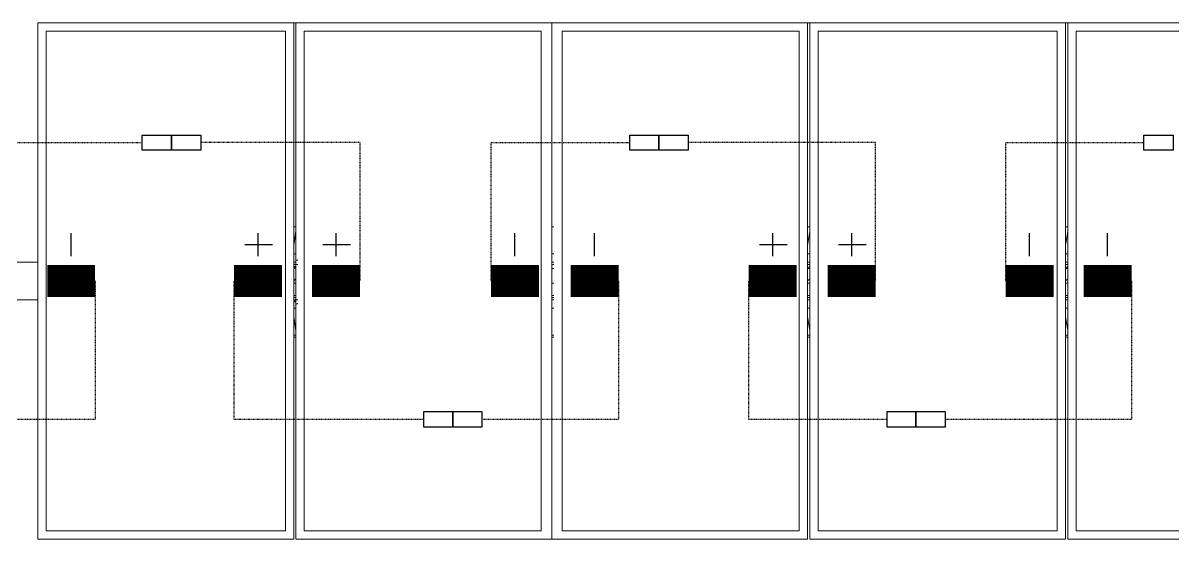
# Model space of a CAD drawing. Header units: feet. Extents: x -12372 to 90117, y -14865 to 4121.
# Drawn here: x 5115.9 to 5294.8, y 1367 to 1447.3 of the extents above; entities that cross this region are included whole.
import ezdxf

# ---------------------------------------------------------------- set-up
doc = ezdxf.new("R2010")
doc.units = ezdxf.units.FT
doc.header["$MEASUREMENT"] = 0
doc.linetypes.add('HIDDEN', pattern=[0.375, 0.25, -0.125])
for name, color, linetype in [('E-HARN-COMP', 8, 'Continuous'), ('E-TRNK-CABL-NEG', 6, 'HIDDEN'), ('E-TRUNK-CABLE-POS', 6, 'HIDDEN'), ('Polarity-Text', 7, 'Continuous')]:
    doc.layers.add(name, color=color, linetype=linetype)

# ---------------------------------------------------------------- blocks, each defined once
blk = doc.blocks.new('A$C47dfd34d')
at = {"lineweight": 5}
for points in [[(4.12817, 0.41332), (4.12817, 0), (4.33316, 0), (4.33316, 0.41332)], [(4.12817, 0), (4.12817, 0.41332)], [(4.32649, 0.40665), (4.32649, 0.00667), (4.13483, 0.00667), (4.13483, 0.40665)], [(4.13483, 0.00667), (4.13483, 0.40665)], [(4.33482, 0.41332), (4.33482, 0), (4.53982, 0), (4.53982, 0.41332)], [(4.33482, 0), (4.33482, 0.41332)], [(4.53148, 0.40665), (4.53148, 0.00667), (4.34149, 0.00667), (4.34149, 0.40665)], [(4.34149, 0.00667), (4.34149, 0.40665)], [(4.74481, 0.41332), (4.74481, 0), (4.53982, 0), (4.53982, 0.41332)], [(4.54815, 0.40665), (4.73814, 0.40665), (4.73814, 0.00667), (4.54815, 0.00667)], [(4.74647, 0.41332), (4.95147, 0.41332), (4.95147, 0), (4.74647, 0)], [(4.75314, 0.40665), (4.75314, 0.00667), (4.9448, 0.00667), (4.9448, 0.40665)], [(4.95313, 0.41332), (5.15812, 0.41332), (5.15812, 0), (4.95313, 0)], [(4.9598, 0.40665), (4.9598, 0.00667), (5.15146, 0.00667), (5.15146, 0.40665)], [(4.33482, 0.24999), (4.33316, 0.24999)], [(4.54148, 0.24999), (4.53982, 0.24999)], [(4.74647, 0.24999), (4.74481, 0.24999)], [(4.95313, 0.24999), (4.95147, 0.24999)], [(4.33316, 0.21999), (4.33482, 0.21999), (4.33316, 0.21999), (4.33482, 0.21999), (4.33482, 0.22166), (4.33316, 0.22166), (4.33482, 0.22166), (4.33482, 0.21999)], [(4.33482, 0.21832), (4.33316, 0.21832), (4.33482, 0.21832), (4.33482, 0.21999), (4.33649, 0.21999), (4.33482, 0.21999)], [(4.33482, 0.21999), (4.33316, 0.21999)], [(4.33482, 0.21999), (4.33316, 0.21999)], [(4.33316, 0.18999), (4.33482, 0.19166), (4.33482, 0.19333), (4.33316, 0.19333), (4.33482, 0.19333), (4.33482, 0.19166)], [(4.33482, 0.19166), (4.33316, 0.19166)], [(4.33482, 0.19166), (4.33316, 0.19166)]]:
    blk.add_lwpolyline(points, close=True, dxfattribs=at)
for points in [[(5.98142, 0.41332), (4.12817, 0.41332)], [(4.33482, 0), (4.33482, 0.41332)], [(4.34149, 0.00667), (4.34149, 0.40665)], [(4.33316, 0.23499), (4.33482, 0.24666), (4.33482, 0.24332)], [(4.53982, 0.23499), (4.53982, 0.24666), (4.53982, 0.24332)], [(4.74481, 0.23499), (4.74647, 0.24666), (4.74647, 0.24332)], [(4.95147, 0.23499), (4.95313, 0.24666), (4.95313, 0.24332)], [(4.12817, 0.19166), (4.09483, 0.19166), (4.09483, 0.17166), (4.0915, 0.17166), (4.0915, 0.19166), (4.09483, 0.19166), (4.09483, 0.22166), (4.12817, 0.22166)], [(4.33316, 0.22832), (4.33482, 0.22832)], [(4.33482, 0.22499), (4.33482, 0.22332), (4.33482, 0.22166), (4.33316, 0.22166), (4.33482, 0.22166), (4.33482, 0.21999), (4.33316, 0.21999), (4.33482, 0.21999), (4.33482, 0.22166), (4.33316, 0.22166)], [(4.33316, 0.22166), (4.33482, 0.22166), (4.33482, 0.22332)], [(4.33482, 0.22166), (4.33316, 0.22166)], [(4.33316, 0.22166), (4.33316, 0.22166)], [(4.33482, 0.22499), (4.33482, 0.22332)], [(4.33482, 0.22499), (4.33482, 0.22332), (4.33649, 0.22332)], [(4.33482, 0.22332), (4.33482, 0.22166)], [(4.33482, 0.22332), (4.33649, 0.22332)], [(4.33482, 0.22332), (4.33649, 0.22332)], [(4.33482, 0.22166), (4.33482, 0.22166)], [(4.53982, 0.22832), (4.54148, 0.22832)], [(4.53982, 0.22166), (4.54148, 0.22166)], [(4.74481, 0.22832), (4.74647, 0.22832)], [(4.74647, 0.22166), (4.74481, 0.22166)], [(4.95147, 0.22832), (4.95313, 0.22832)], [(4.95313, 0.22166), (4.95147, 0.22166)], [(4.33316, 0.21832), (4.33482, 0.21832), (4.33482, 0.19333), (4.33316, 0.19333), (4.33482, 0.19333), (4.33482, 0.19166), (4.33316, 0.18999), (4.33482, 0.18999), (4.33482, 0.19166), (4.33316, 0.19166), (4.33316, 0.21999)], [(4.33316, 0.21832), (4.33316, 0.21832)], [(4.33482, 0.21832), (4.33482, 0.19333), (4.33316, 0.19333), (4.33482, 0.19333), (4.33316, 0.19333)], [(4.33316, 0.21832), (4.33316, 0.21832)], [(4.33482, 0.21666), (4.33316, 0.21666), (4.33482, 0.21832)], [(4.33482, 0.21832), (4.33482, 0.21832)], [(4.33482, 0.19333), (4.33482, 0.21832)], [(4.53982, 0.21999), (4.54148, 0.21999)], [(4.53982, 0.21832), (4.53982, 0.21666), (4.54148, 0.21666)], [(4.74481, 0.21999), (4.74647, 0.21999)], [(4.74647, 0.21666), (4.74481, 0.21666), (4.74647, 0.21832)], [(4.95147, 0.21999), (4.95313, 0.21999)], [(4.95313, 0.21666), (4.95147, 0.21666), (4.95313, 0.21832)], [(4.33316, 0.20666), (4.33482, 0.20832)], [(4.33482, 0.20499), (4.33316, 0.20499)], [(4.53982, 0.20666), (4.53982, 0.20832)], [(4.53982, 0.20499), (4.54148, 0.20499)], [(4.74481, 0.20666), (4.74647, 0.20832)], [(4.74647, 0.20499), (4.74481, 0.20499)], [(4.95147, 0.20666), (4.95313, 0.20832)], [(4.95313, 0.20499), (4.95147, 0.20499)], [(4.33316, 0.19499), (4.33482, 0.19499)], [(4.53982, 0.19499), (4.54148, 0.19499)], [(4.74481, 0.19499), (4.74647, 0.19499)], [(4.95147, 0.19499), (4.95313, 0.19499)], [(4.33316, 0.19333), (4.33316, 0.19333)], [(4.33316, 0.19166), (4.33482, 0.19166)], [(4.33316, 0.19166), (4.33482, 0.19166)], [(4.33316, 0.18999), (4.33316, 0.18999)], [(4.33482, 0.18833), (4.33482, 0.18999), (4.33316, 0.18999), (4.33482, 0.18999), (4.33482, 0.18833), (4.33482, 0.18666)], [(4.33316, 0.18999), (4.33316, 0.18999)], [(4.33482, 0.18499), (4.33316, 0.18499)], [(4.33482, 0.19333), (4.33482, 0.19333)], [(4.33482, 0.19166), (4.33482, 0.19333)], [(4.33482, 0.19166), (4.33649, 0.19166)], [(4.33482, 0.19166), (4.33649, 0.19166)], [(4.33482, 0.18999), (4.33482, 0.19166)], [(4.33482, 0.18999), (4.33482, 0.18833)], [(4.33482, 0.18999), (4.33482, 0.18999)], [(4.33482, 0.18833), (4.33482, 0.18666)], [(4.33482, 0.18833), (4.33482, 0.18666)], [(4.33482, 0.18833), (4.33649, 0.18833)], [(4.53982, 0.19333), (4.54148, 0.19333)], [(4.53982, 0.19166), (4.54148, 0.19166)], [(4.53982, 0.18499), (4.54148, 0.18499)], [(4.74647, 0.19333), (4.74481, 0.19333)], [(4.74481, 0.19166), (4.74647, 0.19166)], [(4.74647, 0.18499), (4.74481, 0.18499)], [(4.95313, 0.19333), (4.95147, 0.19333)], [(4.95147, 0.19166), (4.95313, 0.19166)], [(4.95313, 0.18499), (4.95147, 0.18499)], [(4.33316, 0.17833), (4.33482, 0.16666)], [(4.53982, 0.17833), (4.53982, 0.16666)], [(4.74481, 0.17833), (4.74647, 0.16666)], [(4.95147, 0.17833), (4.95313, 0.16666)], [(4.33482, 0.16833), (4.33482, 0.16499)], [(4.53982, 0.16833), (4.53982, 0.16499)], [(4.74647, 0.16833), (4.74647, 0.16499)], [(4.95313, 0.16833), (4.95313, 0.16499)], [(4.33316, 0.16333), (4.33482, 0.16333)], [(4.33316, 0.16166), (4.33482, 0.16166)], [(4.33482, 0.16499), (4.33482, 0.16499)], [(4.53982, 0.16499), (4.53982, 0.16499)], [(4.53982, 0.16333), (4.54148, 0.16333)], [(4.53982, 0.16166), (4.54148, 0.16166)], [(4.74481, 0.16333), (4.74647, 0.16333)], [(4.74481, 0.16166), (4.74647, 0.16166)], [(4.74647, 0.16499), (4.74647, 0.16499)], [(4.95147, 0.16333), (4.95313, 0.16333)], [(4.95147, 0.16166), (4.95313, 0.16166)], [(4.95313, 0.16499), (4.95313, 0.16499)]]:
    blk.add_lwpolyline(points, dxfattribs=at)

msp = doc.modelspace()

# ---------------------------------------------------------------- linework, layer by layer
at = {"layer": 'E-HARN-COMP'}
for points in [[(5138.98, 1429.87), (5138.98, 1427.54), (5134.41, 1427.54), (5134.41, 1429.87)], [(5143.54, 1429.87), (5143.54, 1427.54), (5138.98, 1427.54), (5138.98, 1429.87)], [(5214.85, 1429.87), (5214.85, 1427.54), (5210.29, 1427.54), (5210.29, 1429.87)], [(5219.41, 1429.87), (5219.41, 1427.54), (5214.85, 1427.54), (5214.85, 1429.87)], [(5294.85, 1429.87), (5294.85, 1427.54), (5290.29, 1427.54), (5290.29, 1429.87)], [(5182.75, 1384.47), (5182.75, 1386.8), (5178.19, 1386.8), (5178.19, 1384.47)], [(5187.32, 1384.47), (5187.32, 1386.8), (5182.75, 1386.8), (5182.75, 1384.47)], [(5254.85, 1384.47), (5254.85, 1386.8), (5250.29, 1386.8), (5250.29, 1384.47)], [(5259.42, 1384.47), (5259.42, 1386.8), (5254.85, 1386.8), (5254.85, 1384.47)]]:
    msp.add_lwpolyline(points, close=True, dxfattribs=at)
at = {"layer": 'E-HARN-COMP', "const_width": 5}
for points in [[(5127.09, 1407.17), (5119.64, 1407.17)], [(5148.72, 1407.17), (5156.17, 1407.17)], [(5168.32, 1407.17), (5160.86, 1407.17)], [(5188.72, 1407.17), (5196.18, 1407.17)], [(5208.56, 1407.17), (5201.11, 1407.17)], [(5228.82, 1407.17), (5236.27, 1407.17)], [(5248.57, 1407.17), (5241.11, 1407.17)], [(5268.82, 1407.17), (5276.28, 1407.17)], [(5288.41, 1407.17), (5280.96, 1407.17)]]:
    msp.add_lwpolyline(points, dxfattribs=at)
at = {"layer": 'E-TRNK-CABL-NEG', "ltscale": 0.1}
for points in [[(5098.06, 1407.17), (5098.06, 1428.7), (5134.26, 1428.7)], [(5188.72, 1407.17), (5188.72, 1428.7), (5210.29, 1428.7)], [(5268.83, 1407.17), (5268.83, 1428.7), (5290.29, 1428.7)], [(5127.09, 1407.17), (5127.09, 1385.63), (5093.79, 1385.63)], [(5208.56, 1407.17), (5208.56, 1385.63), (5187.32, 1385.63)], [(5288.41, 1407.17), (5288.41, 1385.63), (5259.42, 1385.63)]]:
    msp.add_lwpolyline(points, dxfattribs=at)
at = {"layer": 'E-TRUNK-CABLE-POS', "ltscale": 0.1}
for points in [[(5168.32, 1407.17), (5168.32, 1428.7), (5143.55, 1428.7)], [(5248.57, 1407.17), (5248.57, 1428.7), (5219.42, 1428.7)], [(5178.19, 1385.63), (5148.72, 1385.63), (5148.72, 1407.17)], [(5250.29, 1385.63), (5228.82, 1385.63), (5228.82, 1407.17)]]:
    msp.add_lwpolyline(points, dxfattribs=at)
at = {"layer": 'Polarity-Text'}
for p, q in [((5123.29, 1414.63), (5123.29, 1411.01)), ((5152.41, 1414.63), (5152.41, 1411.01)), ((5164.55, 1414.63), (5164.55, 1411.01)), ((5192.37, 1414.63), (5192.37, 1411.01)), ((5204.76, 1414.63), (5204.76, 1411.01)), ((5232.51, 1414.63), (5232.51, 1411.01)), ((5244.8, 1414.63), (5244.8, 1411.01)), ((5272.47, 1414.63), (5272.47, 1411.01)), ((5284.61, 1414.63), (5284.61, 1411.01)), ((5154.68, 1412.82), (5150.41, 1412.82)), ((5166.83, 1412.82), (5162.55, 1412.82)), ((5234.79, 1412.82), (5230.51, 1412.82)), ((5247.08, 1412.82), (5242.8, 1412.82))]:
    msp.add_line(p, q, dxfattribs=at)

# ---------------------------------------------------------------- block references
at = {"xscale": 194.318304, "yscale": 194.318304, "zscale": 194.318304}
msp.add_blockref('A$C47dfd34d', (4315.98, 1367.01), dxfattribs=at)

doc.saveas('drawing.dxf')
